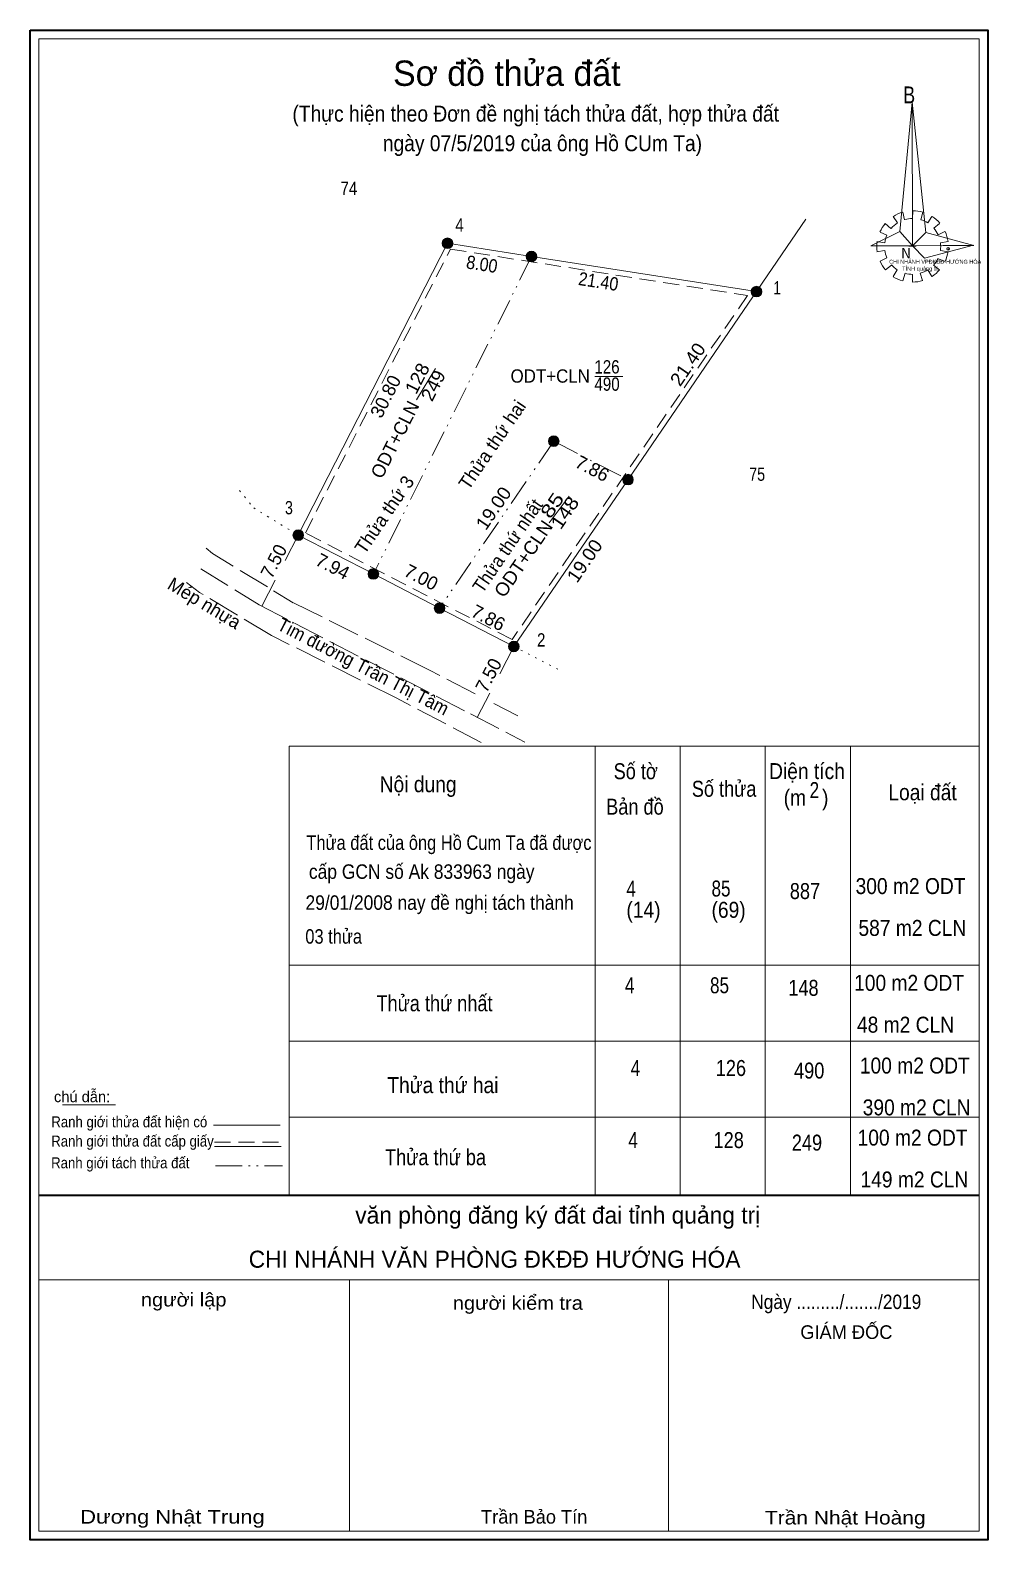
# Model space of a CAD drawing. Header units: metres. Extents: x 536109 to 536832, y 1838438 to 1839216.
# Drawn here: x 536108.6 to 536198.6, y 1838437.7 to 1838579.6 of the extents above; entities that cross this region are included whole.
import ezdxf
from ezdxf.enums import TextEntityAlignment as Align

# ---------------------------------------------------------------- set-up
doc = ezdxf.new("R2010")
doc.units = ezdxf.units.M
doc.header["$LTSCALE"] = 0.5
doc.header["$PDMODE"] = 32
doc.header["$PDSIZE"] = 0.25
for name, pattern in [('DASH_DOUBLE_DOT', [9.2, 5, -1.2, 0.3, -1.2, 0.3, -1.2]), ('DOTTED', [1.5, 0.3, -1.2]), ('LONG_DASHED', [7.5, 6, -1.5]), ('MEDIUM_DASHED', [4.5, 3, -1.5])]:
    doc.linetypes.add(name, pattern=pattern)
for name, color, linetype, lineweight in [('1', 7, 'Continuous', 13), ('17', 7, 'Continuous', 13), ('22', 7, 'LONG_DASHED', 13), ('32', 7, 'Continuous', 13), ('5', 7, 'Continuous', 13), ('50', 7, 'DOTTED', 13), ('6', 7, 'Continuous', 13), ('63', 7, 'Continuous', 13)]:
    doc.layers.add(name, color=color, linetype=linetype, lineweight=lineweight)
doc.layers.add('7', color=7, linetype='Continuous')

msp = doc.modelspace()

# ---------------------------------------------------------------- hatches: boundary and pattern name
at = {"layer": '63'}
for points in [[(536148.33, 1838559.53, 1), (536147.33, 1838559.53, 1)], [(536156.23, 1838558.29, 1), (536155.23, 1838558.29, 1)], [(536177.38, 1838554.99, 1), (536176.38, 1838554.99, 1)], [(536158.32, 1838540.94, 1), (536157.32, 1838540.94, 1)], [(536165.3, 1838537.33, 1), (536164.3, 1838537.33, 1)], [(536134.31, 1838532.11, 1), (536133.31, 1838532.11, 1)], [(536141.37, 1838528.47, 1), (536140.37, 1838528.47, 1)], [(536147.59, 1838525.26, 1), (536146.59, 1838525.26, 1)], [(536154.57, 1838521.65, 1), (536153.57, 1838521.65, 1)]]:
    msp.add_hatch(color=256, dxfattribs=at).paths.add_polyline_path(points)

# ---------------------------------------------------------------- linework, layer by layer
at = {"layer": '1'}
for p, q in [((536190.62, 1838562.45), (536190.8, 1838561.74)), ((536191.54, 1838561.86), (536191.56, 1838562.59)), ((536192.5, 1838562.45), (536192.33, 1838561.72)), ((536188.97, 1838561.4), (536189.51, 1838560.92)), ((536190.12, 1838561.45), (536189.73, 1838562.04)), ((536192.98, 1838561.45), (536193.37, 1838562.04)), ((536194.09, 1838561.4), (536193.55, 1838560.95)), ((536188.2, 1838559.69), (536188.92, 1838559.58)), ((536189.14, 1838560.31), (536188.49, 1838560.58)), ((536193.94, 1838560.33), (536194.59, 1838560.65)), ((536194.9, 1838559.69), (536194.16, 1838559.58)), ((536188.92, 1838558.85), (536188.2, 1838558.74)), ((536188.49, 1838557.85), (536189.14, 1838558.17)), ((536191.19, 1838559.26), (536191.89, 1838559.26)), ((536194.16, 1838558.85), (536194.9, 1838558.74)), ((536189.58, 1838557.49), (536189.01, 1838557.03)), ((536189.73, 1838556.42), (536190.1, 1838557.05)), ((536193.37, 1838556.42), (536192.98, 1838557.03)), ((536193.5, 1838557.49), (536194.09, 1838557.05)), ((536194.62, 1838557.83), (536193.9, 1838558.1)), ((536190.84, 1838556.71), (536190.62, 1838556.01)), ((536191.54, 1838555.89), (536191.54, 1838556.6)), ((536192.26, 1838556.71), (536192.48, 1838556.03)), ((536132.96, 1838512.3), (536197.82, 1838512.3)), ((536132.96, 1838512.3), (536132.96, 1838470.11)), ((536161.7, 1838512.3), (536161.7, 1838470.11)), ((536169.7, 1838512.3), (536169.7, 1838470.11)), ((536177.7, 1838512.3), (536177.7, 1838470.11)), ((536185.7, 1838512.3), (536185.7, 1838470.11)), ((536132.96, 1838491.73), (536197.82, 1838491.73)), ((536132.96, 1838484.59), (536197.82, 1838484.59)), ((536132.96, 1838477.45), (536197.82, 1838477.45)), ((536108.61, 1838469.33), (536108.61, 1838437.74)), ((536132.96, 1838470.11), (536197.82, 1838470.11)), ((536109.42, 1838462.17), (536197.82, 1838462.17)), ((536138.61, 1838462.17), (536138.61, 1838438.55)), ((536168.61, 1838462.17), (536168.61, 1838438.55))]:
    msp.add_line(p, q, dxfattribs=at)
at = {"layer": '1', "lineweight": 35}
msp.add_line((536109.42, 1838470.11), (536197.82, 1838470.11), dxfattribs=at)
at = {"layer": '1'}
for points in [[(536108.61, 1838437.74), (536108.61, 1838579.54), (536198.61, 1838579.54), (536198.61, 1838437.74)], [(536108.61, 1838437.74), (536108.61, 1838579.54), (536198.61, 1838579.54), (536198.61, 1838437.74)], [(536191.5, 1838572.79), (536191.54, 1838559.28), (536190.36, 1838560.63)], [(536191.5, 1838572.79), (536191.54, 1838559.28), (536192.78, 1838560.54)], [(536187.61, 1838559.28), (536190.36, 1838560.63), (536191.54, 1838559.28)], [(536197.3, 1838559.33), (536191.54, 1838559.28), (536192.78, 1838560.54)], [(536197.26, 1838559.35), (536192.67, 1838558.12), (536191.54, 1838559.28)]]:
    msp.add_lwpolyline(points, close=True, dxfattribs=at)
at = {"layer": '1', "linetype": 'MEDIUM_DASHED'}
msp.add_lwpolyline([(536176.02, 1838554.62), (536153.91, 1838522.3), (536134.48, 1838532.33), (536148.11, 1838558.98)], close=True, dxfattribs=at)
at = {"layer": '1'}
for centre, major_axis, start_param, end_param in [((536191.5514, 1838559.2376), (3.3649, 0), 1.84955988, 2.13900916), ((536191.5514, 1838559.2376), (3.3649, 0), 1.27924208, 1.56332225), ((536191.5514, 1838559.2376), (3.3649, 0), 2.43958176, 2.72400246), ((536191.5514, 1838559.2376), (2.6372, 0), 2.13373541, 2.44496261), ((536191.5514, 1838559.2376), (2.6372, 0), 1.56985589, 1.85611068), ((536191.5514, 1838559.2376), (2.6372, 0), 1.00270906, 1.2755622), ((536191.5514, 1838559.2376), (3.3649, 0), 0.71056237, 0.99687234), ((536191.5514, 1838559.2376), (3.3649, 0), 3.00667928, 3.29139349), ((536191.5514, 1838559.2376), (2.6372, 0), 2.72368549, 3.01515824), ((536191.5514, 1838559.2376), (2.6372, 0), 0.42678376, 0.70646463), ((536191.5514, 1838559.2376), (2.6372, 0), 6.13558388, 6.41618463), ((536191.5514, 1838559.2376), (3.3649, 0), 0.1390515, 0.43393316), ((536191.5514, 1838559.2376), (2.6372, 0), 3.28229955, 3.56105054), ((536191.5514, 1838559.2376), (3.3649, 0), 5.85230288, 6.13839648), ((536191.5514, 1838559.2376), (3.3649, 0), 3.56988637, 3.85691866), ((536191.5514, 1838559.2376), (2.6372, 0), 3.86077574, 4.13258255), ((536191.5514, 1838559.2376), (2.6372, 0), 4.99087134, 5.28933161), ((536191.5514, 1838559.2376), (3.3649, 0), 5.28561416, 5.56798705), ((536191.5514, 1838559.2376), (2.6372, 0), 5.56137327, 5.83951437), ((536191.5321, 1838559.2176), (3.3649, 0), 4.1470906, 4.43659307), ((536191.5514, 1838559.2376), (2.6372, 0), 4.43854677, 4.71314001), ((536191.5514, 1838559.2376), (3.3649, 0), 4.71301008, 4.99761054)]:
    msp.add_ellipse(centre, major_axis=major_axis, ratio=0.995001, start_param=start_param, end_param=end_param, dxfattribs=at)
msp.add_point((536194.9, 1838559.01), dxfattribs=at)
at = {"layer": '17'}
msp.add_line((536111.65, 1838478.61), (536116.62, 1838478.61), dxfattribs=at)
at = {"layer": '22'}
for p, q in [((536151.01, 1838512.64), (536143.02, 1838516.82)), ((536154.44, 1838515.15), (536152.19, 1838516.31))]:
    msp.add_line(p, q, dxfattribs=at)
for points in [[(536130.91, 1838527.25), (536125.74, 1838530.38), (536125.16, 1838530.9)], [(536143.02, 1838516.82), (536131.3, 1838522.68), (536124.53, 1838526.74), (536123.31, 1838527.67)], [(536150.45, 1838517.22), (536146.14, 1838519.44), (536133.34, 1838525.77), (536131.49, 1838526.89)]]:
    msp.add_lwpolyline(points, dxfattribs=at)
at = {"layer": '32'}
for p, q in [((536164.8, 1838537.33), (536181.53, 1838561.79)), ((536147.83, 1838559.53), (536133.81, 1838532.11)), ((536147.83, 1838559.53), (536155.73, 1838558.29)), ((536176.88, 1838554.99), (536155.73, 1838558.29)), ((536146.71, 1838547.78), (536144.93, 1838544.82)), ((536140.87, 1838528.47), (536133.81, 1838532.11))]:
    msp.add_line(p, q, dxfattribs=at)
at = {"layer": '32', "linetype": 'DASH_DOUBLE_DOT'}
msp.add_line((536155.73, 1838558.29), (536140.87, 1838528.47), dxfattribs=at)
at = {"layer": '5', "lineweight": 35}
msp.add_lwpolyline([(536108.62, 1838579.55), (536198.62, 1838579.55), (536198.62, 1838437.75), (536108.62, 1838437.75)], close=True, dxfattribs=at)
at = {"layer": '5'}
msp.add_lwpolyline([(536109.42, 1838578.75), (536197.82, 1838578.75), (536197.82, 1838438.55), (536109.42, 1838438.55)], close=True, dxfattribs=at)
at = {"layer": '50', "linetype": 'LONG_DASHED'}
for p, q in [((536124.64, 1838528.94), (536130.12, 1838525.58)), ((536149.99, 1838515.32), (536155.11, 1838512.67))]:
    msp.add_line(p, q, dxfattribs=at)
at = {"layer": '50'}
msp.add_line((536154.07, 1838521.65), (536158.56, 1838519.33), dxfattribs=at)
msp.add_lwpolyline([(536128.27, 1838536.31), (536129.62, 1838534.68), (536133.81, 1838532.11)], dxfattribs=at)
at = {"layer": '6'}
for p, q in [((536125.84, 1838476.69), (536132.11, 1838476.69)), ((536125.94, 1838474.68), (536132.2, 1838474.68))]:
    msp.add_line(p, q, dxfattribs=at)
at = {"layer": '6', "linetype": 'MEDIUM_DASHED'}
msp.add_line((536125.94, 1838475.1), (536132.25, 1838475.1), dxfattribs=at)
at = {"layer": '63'}
for p, q in [((536161.67, 1838547.02), (536164.32, 1838547.02)), ((536164.8, 1838537.33), (536154.07, 1838521.65)), ((536159.26, 1838535.77), (536157.39, 1838533.26)), ((536132.57, 1838529.73), (536133.81, 1838532.11)), ((536140.87, 1838528.47), (536147.09, 1838525.26)), ((536130.37, 1838525.45), (536131.63, 1838527.89)), ((536147.09, 1838525.26), (536154.07, 1838521.65)), ((536152.74, 1838519.09), (536154.07, 1838521.65)), ((536150.63, 1838514.99), (536151.81, 1838517.27))]:
    msp.add_line(p, q, dxfattribs=at)
at = {"layer": '63', "linetype": 'DASH_DOUBLE_DOT'}
for p, q in [((536157.82, 1838540.94), (536147.09, 1838525.26)), ((536157.82, 1838540.94), (536164.8, 1838537.33)), ((536126.03, 1838472.87), (536132.33, 1838472.87))]:
    msp.add_line(p, q, dxfattribs=at)
at = {"layer": '63', "linetype": 'LONG_DASHED'}
msp.add_line((536130.12, 1838525.58), (536149.99, 1838515.32), dxfattribs=at)
at = {"layer": '63'}
for centre in [(536147.83, 1838559.53), (536155.73, 1838558.29), (536176.88, 1838554.99), (536157.82, 1838540.94), (536164.8, 1838537.33), (536133.81, 1838532.11), (536140.87, 1838528.47), (536147.09, 1838525.26), (536154.07, 1838521.65)]:
    msp.add_circle(centre, 0.5, dxfattribs=at)

# ---------------------------------------------------------------- texts
at = {"layer": '1'}
msp.add_text('Sơ đồ thửa đất', height=2.38, dxfattribs=at).set_placement((536153.41, 1838574.32), align=Align.CENTER)
for s, height, width, p in [('B', 1.585, 0.8, (536190.66, 1838572.68)), ('N', 0.9904, 0.9, (536190.5, 1838558.11)), ('CHI NHÁNH VPĐKĐĐ-HƯỚNG HÓA', 0.3749, 0.95, (536189.35, 1838557.61)), ('TỈNH quảng trị', 0.375, 1.05, (536190.56, 1838556.96))]:
    msp.add_text(s, height=height, dxfattribs=dict(at, width=width)).set_placement(p)
for s, width, p in [('126', 0.85, (536162.825, 1838547.3)), ('ODT+CLN', 0.95, (536157.49, 1838546.44)), ('490', 0.85, (536162.83, 1838545.68))]:
    msp.add_text(s, height=1.25, dxfattribs=dict(at, width=width)).set_placement(p, align=Align.CENTER)
for s, height, p in [('văn phòng đăng ký đất đai tỉnh quảng trị', 1.6, (536177.23, 1838467.44)), ('CHI NHÁNH VĂN PHÒNG ĐKĐĐ HƯỚNG HÓA', 1.6, (536175.37, 1838463.3)), ('GIÁM ĐỐC', 1.28, (536189.65, 1838456.61)), ('Trần Bảo Tín', 1.28, (536160.98, 1838439.26))]:
    msp.add_text(s, height=height, dxfattribs=at).set_placement(p, align=Align.RIGHT)
for s, width, p in [('người lập', 1.1, (536127.06, 1838459.66)), ('người kiểm tra', 1.1, (536160.56, 1838459.35)), ('Dương Nhật Trung', 1.2, (536130.65, 1838439.26)), ('Trần Nhật Hoàng', 1.15, (536192.77, 1838439.18))]:
    msp.add_text(s, height=1.28, dxfattribs=dict(at, width=width)).set_placement(p, align=Align.RIGHT)
at = {"layer": '6'}
for s, height, width, p in [('Số tờ', 1.5, 0.85, (536163.45, 1838509.19)), ('Diện tích', 1.5, 0.9, (536178.06, 1838509.2)), ('Nội dung', 1.5, 0.9, (536141.46, 1838507.97)), ('Số thửa', 1.5, 0.85, (536170.8, 1838507.54)), ('2', 1.5, 0.8, (536181.87, 1838507.42)), ('Loại đất', 1.5, 0.9, (536189.27, 1838507.21)), ('Bản đồ', 1.5, 0.85, (536162.75, 1838505.86)), ('(m   )', 1.5, 0.9, (536179.43, 1838506.71)), ('Thửa đất của ông Hồ Cum Ta đã được', 1.36, 0.85, (536134.57, 1838502.55)), ('cấp GCN số Ak 833963 ngày ', 1.36, 0.9, (536134.81, 1838499.83)), ('4', 1.5, 0.8, (536164.65, 1838498.17)), ('85', 1.5, 0.8, (536172.65, 1838498.17)), ('887', 1.5, 0.85, (536180.01, 1838497.93)), ('300 m2 ODT', 1.5, 0.9, (536186.19, 1838498.4)), ('29/01/2008 nay đề nghị tách thành', 1.36, 0.9, (536134.49, 1838496.92)), ('(14)', 1.5, 0.9, (536164.65, 1838496.17)), ('(69)', 1.5, 0.9, (536172.65, 1838496.17)), ('587 m2 CLN', 1.5, 0.9, (536186.46, 1838494.47)), ('03 thửa', 1.36, 0.85, (536134.47, 1838493.74)), ('4', 1.5, 0.8, (536164.51, 1838489.08)), ('85', 1.5, 0.8, (536172.51, 1838489.08)), ('148', 1.5, 0.85, (536179.87, 1838488.84)), ('100 m2 ODT', 1.5, 0.9, (536186.05, 1838489.31)), ('Thửa thứ nhất', 1.5, 0.85, (536141.16, 1838487.39)), ('48 m2 CLN', 1.5, 0.9, (536186.32, 1838485.38)), ('100 m2 ODT', 1.5, 0.9, (536186.59, 1838481.54)), ('4', 1.5, 0.8, (536165.05, 1838481.31)), ('126', 1.5, 0.85, (536173.05, 1838481.31)), ('490', 1.5, 0.85, (536180.41, 1838481.07)), ('Thửa thứ hai', 1.5, 0.9, (536142.18, 1838479.7)), ('390 m2 CLN', 1.5, 0.9, (536186.86, 1838477.61)), ('Ranh giới thửa đất hiện có ', 1.029, 0.9, (536110.6, 1838476.49)), ('4', 1.5, 0.8, (536164.84, 1838474.54)), ('128', 1.5, 0.85, (536172.84, 1838474.54)), ('100 m2 ODT', 1.5, 0.9, (536186.38, 1838474.77)), ('Ranh giới thửa đất cấp giấy', 1.029, 0.9, (536110.59, 1838474.68)), ('Thửa thứ ba', 1.5, 0.85, (536141.97, 1838472.93)), ('249', 1.5, 0.85, (536180.2, 1838474.3)), ('Ranh giới tách thửa đất', 1.029, 0.9, (536110.58, 1838472.64)), ('149 m2 CLN', 1.5, 0.9, (536186.65, 1838470.84))]:
    msp.add_text(s, height=height, dxfattribs=dict(at, width=width)).set_placement(p)
msp.add_text('chú dẫn:', height=1.029, dxfattribs=at).set_placement((536110.85, 1838478.85))
at = {"layer": '6', "width": 0.9}
msp.add_text('Ngày ........./......./2019', height=1.35, dxfattribs=at).set_placement((536184.375, 1838459.42), align=Align.CENTER)
at = {"layer": '63'}
for s, width, p in [('74', 0.85, (536138.565, 1838564.07)), ('75', 0.8, (536176.94, 1838537.22))]:
    msp.add_text(s, height=1.25, dxfattribs=dict(at, width=width)).set_placement(p, align=Align.CENTER)
for s, width, p in [(' 4', 0.85, (536149.36, 1838560.63)), (' 1', 0.75, (536179.17, 1838554.73)), (' 3', 0.8, (536133.3, 1838534.07)), (' 2', 0.85, (536157.04, 1838521.65))]:
    msp.add_text(s, height=1.25, dxfattribs=dict(at, width=width)).set_placement(p, align=Align.RIGHT)
for s, rotation, width, p in [('8.00', 351.118, 0.9, (536150.9785, 1838556.9574)), ('21.40', 351.118, 0.9, (536161.9285, 1838555.3349)), ('21.40', 55.622, 1.05, (536170.9371, 1838547.8121)), ('128', 62.919, 1.05, (536145.5503, 1838546.5605)), ('249', 62.919, 1.05, (536147.0479, 1838545.8855)), ('Thửa thứ nhất', 55.622, 0.95, (536153.9962, 1838530.7671)), ('19.00', 55.622, 1.05, (536152.6771, 1838534.2921)), ('85', 55.622, 1.3, (536158.1853, 1838534.5571)), ('148', 55.622, 1.15, (536159.3745, 1838533.8721)), ('ODT+CLN', 55.622, 1.05, (536155.481, 1838529.5471)), ('19.00', 55.622, 1.05, (536161.2471, 1838529.3521)), ('Tim đường Trần Thị Tâm', 332.69, 0.95, (536139.6333, 1838519.223))]:
    msp.add_text(s, height=1.25, rotation=rotation, dxfattribs=dict(at, width=width)).set_placement(p, align=Align.CENTER)
for s, rotation, p in [('30.80', 62.919, (536142.5717, 1838544.8605)), ('ODT+CLN', 62.919, (536143.4507, 1838540.8105)), ('Thửa thứ hai', 55.622, (536152.5534, 1838540.2521)), ('7.86', 332.693, (536161.1583, 1838537.821)), ('Thửa thứ 3', 55.622, (536142.4176, 1838533.6921)), ('7.50', 62.683, (536132.0619, 1838529.3832)), ('7.94', 332.693, (536136.7583, 1838528.6258)), ('7.00', 332.693, (536145.0783, 1838527.6058)), ('Mép nhựa', 329.049, (536124.6686, 1838525.1938)), ('7.86', 332.693, (536151.3883, 1838523.801)), ('7.50', 62.683, (536152.2519, 1838518.6732))]:
    msp.add_text(s, height=1.25, rotation=rotation, dxfattribs=at).set_placement(p, align=Align.CENTER)
at = {"layer": '7', "width": 0.9}
for s, p in [('(Thực hiện theo Đơn đề nghị tách thửa đất, hợp thửa đất ', (536156.375, 1838570.96)), ('ngày 07/5/2019 của ông Hồ CUm Ta)', (536156.76, 1838568.18))]:
    msp.add_text(s, height=1.5, dxfattribs=at).set_placement(p, align=Align.CENTER)

doc.saveas('drawing.dxf')
